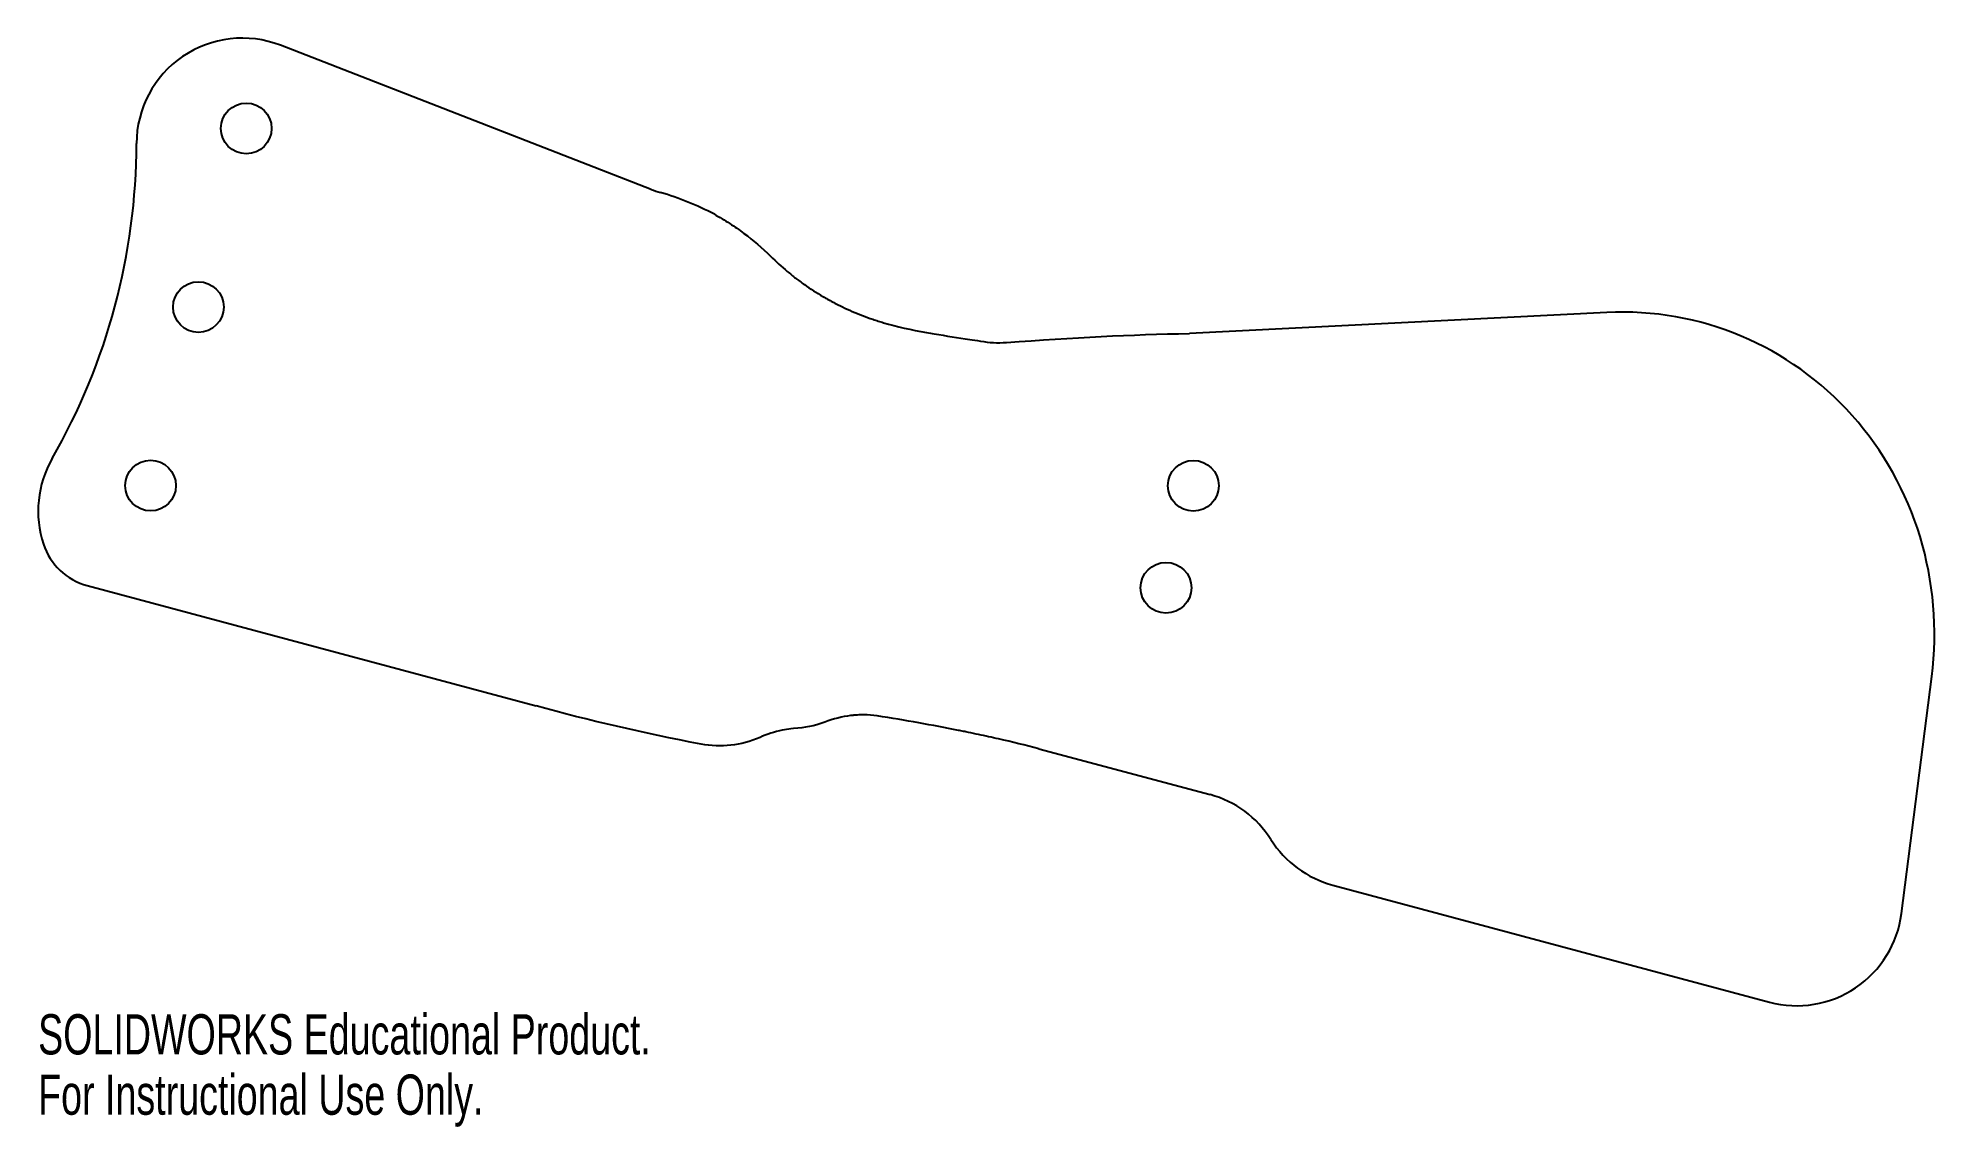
# Model space of a CAD drawing. Header units: inches. Extents: x -8.31 to 0.71, y -5.44 to -0.28.
import ezdxf

# ---------------------------------------------------------------- set-up
doc = ezdxf.new("R2010")
doc.units = ezdxf.units.IN
doc.header["$MEASUREMENT"] = 0
doc.styles.add('SLDTEXTSTYLE0', font='TXT', dxfattribs={"width": 0.7})

msp = doc.modelspace()

# ---------------------------------------------------------------- linework, layer by layer
at = {"color": 7, "linetype": 'Continuous', "lineweight": 25}
for p, q in [((-5.4107, -0.9994), (-7.1656, -0.3171)), ((-0.8857, -1.5818), (-2.8623, -1.681)), ((-8.0803, -2.8741), (-5.9555, -3.4435)), ((0.5093, -4.4258), (0.6522, -3.3051)), ((-4.7362, -3.5512), (-4.7485, -3.552)), ((-3.5753, -3.646), (-2.7633, -3.8635)), ((-2.183, -4.2917), (-0.1161, -4.8455))]:
    msp.add_line(p, q, dxfattribs=at)
for centre in [(-7.3273, -0.7106), (-7.5538, -1.5558), (-7.7803, -2.401), (-2.8435, -2.4016), (-2.9729, -2.8846)]:
    msp.add_circle(centre, 0.12, dxfattribs=at)
for centre, radius, start, end in [((-7.3468, -0.7832), 0.5, 68.75535, 179.9006), ((-10.8468, -0.7771), 3, 330.0994, 359.9006), ((-5.2295, -0.5334), 0.5, 248.75535, 254.07548), ((-7.8126, -2.5218), 0.5, 150.0994, 198.21121), ((-8.0026, -2.5843), 0.3, 198.21121, 255), ((-2.0536, -3.8087), 0.5, 212.33175, 255), ((0.0133, -4.3626), 0.5, 255, 352.73076)]:
    msp.add_arc(centre, radius, start, end, dxfattribs=at)
for centre, major_axis, ratio, start_param, end_param in [((-5.7548, -2.3801), (0.3675, 1.3717), 0.965926, 6.066617, 6.267599), ((-0.8385, -3.1294), (0.4019, 1.5), 0.965926, 4.852015, 6.585153), ((-3.5132, 0.2929), (2.3174, 0.3871), 0.851229, 4.314772, 4.330952), ((-4.7046, -4.0505), (0.5794, 0.0968), 0.851229, 1.504598, 1.575272), ((-2.8973, -4.3635), (0.134, 0.5), 0.965926, 5.555733, 6.283185)]:
    msp.add_ellipse(centre, major_axis=major_axis, ratio=ratio, start_param=start_param, end_param=end_param, dxfattribs=at)
for points, knots in [([(-5.1112, -1.1168), (-5.0861, -1.1308), (-5.0618, -1.1454), (-5.0268, -1.1679), (-5.0154, -1.1756), (-4.993, -1.1911), (-4.9823, -1.1989), (-4.9273, -1.24), (-4.8852, -1.2761), (-4.845, -1.3156)], [0, 0, 0, 0, 0.25, 0.25, 0.375, 0.375, 0.5, 0.5, 1, 1, 1, 1]), ([(-4.845, -1.3156), (-4.8191, -1.3409), (-4.7928, -1.3647), (-4.7528, -1.3982), (-4.7394, -1.4089), (-4.7191, -1.4246), (-4.7123, -1.4297), (-4.6987, -1.4397), (-4.692, -1.4445), (-4.6566, -1.4694), (-4.6275, -1.4882), (-4.5825, -1.5146), (-4.5673, -1.523), (-4.5364, -1.5394), (-4.5205, -1.5475), (-4.474, -1.5698), (-4.4423, -1.5835), (-4.3936, -1.6023), (-4.3772, -1.6082), (-4.3523, -1.6167), (-4.344, -1.6195), (-4.3314, -1.6235), (-4.3272, -1.6249), (-4.3188, -1.6275), (-4.3143, -1.6288), (-4.2471, -1.649), (-4.1792, -1.6642), (-4.1067, -1.6758)], [0, 0, 0, 0, 0.125, 0.125, 0.1875, 0.1875, 0.21875, 0.21875, 0.25, 0.25, 0.375, 0.375, 0.4375, 0.4375, 0.5, 0.5, 0.625, 0.625, 0.6875, 0.6875, 0.71875, 0.71875, 0.734375, 0.734375, 0.75, 0.75, 1, 1, 1, 1]), ([(-4.34, -3.4911), (-4.3609, -3.4879), (-4.3818, -3.4863), (-4.4134, -3.4859), (-4.4239, -3.4862), (-4.4397, -3.4871), (-4.445, -3.4875), (-4.4556, -3.4885), (-4.4612, -3.4891), (-4.5058, -3.4947), (-4.5467, -3.5049), (-4.5887, -3.5203)], [0, 0, 0, 0, 0.25, 0.25, 0.375, 0.375, 0.4375, 0.4375, 0.5, 0.5, 1, 1, 1, 1]), ([(-3.5753, -3.646), (-3.6385, -3.6299), (-3.7018, -3.6146), (-3.7969, -3.5929), (-3.8287, -3.5859), (-3.8763, -3.5757), (-3.8922, -3.5723), (-3.916, -3.5674), (-3.924, -3.5657), (-3.9399, -3.5625), (-3.9481, -3.5608), (-4.078, -3.5346), (-4.2061, -3.5119), (-4.34, -3.4911)], [0, 0, 0, 0, 0.25, 0.25, 0.375, 0.375, 0.4375, 0.4375, 0.46875, 0.46875, 0.5, 0.5, 1, 1, 1, 1])]:
    msp.add_open_spline(points, degree=3, knots=knots, dxfattribs=at)
for points in [[(-4.07, -1.6821), (-4.0135, -1.6923), (-3.9577, -1.7012), (-3.9024, -1.7089)], [(-3.9024, -1.7089), (-3.886, -1.7112), (-3.8692, -1.7139), (-3.8518, -1.7169)], [(-3.7276, -1.7234), (-3.41, -1.7004), (-3.1389, -1.686), (-2.8623, -1.681)], [(-3.8518, -1.7169), (-3.8076, -1.7244), (-3.7723, -1.7263), (-3.7276, -1.7234)], [(-5.1742, -3.6247), (-5.4484, -3.572), (-5.7088, -3.5116), (-5.9555, -3.4435)], [(-4.895, -3.5927), (-4.9858, -3.6317), (-5.0789, -3.6424), (-5.1742, -3.6247)], [(-4.7896, -3.5577), (-4.8268, -3.5665), (-4.8619, -3.5782), (-4.895, -3.5927)], [(-4.5887, -3.5203), (-4.6392, -3.5387), (-4.6826, -3.5477), (-4.7362, -3.5512)]]:
    msp.add_open_spline(points, degree=3, dxfattribs=at)

# ---------------------------------------------------------------- texts
at = {"color": 7, "linetype": 'Continuous', "char_height": 0.1903, "attachment_point": 1, "style": 'SLDTEXTSTYLE0'}
for s, insert in [('SOLIDWORKS Educational Product.', (-8.3126, -4.9027)), ('For Instructional Use Only.', (-8.3126, -5.1881))]:
    msp.add_mtext(s, dxfattribs=dict(at, insert=insert))

doc.saveas('drawing.dxf')
